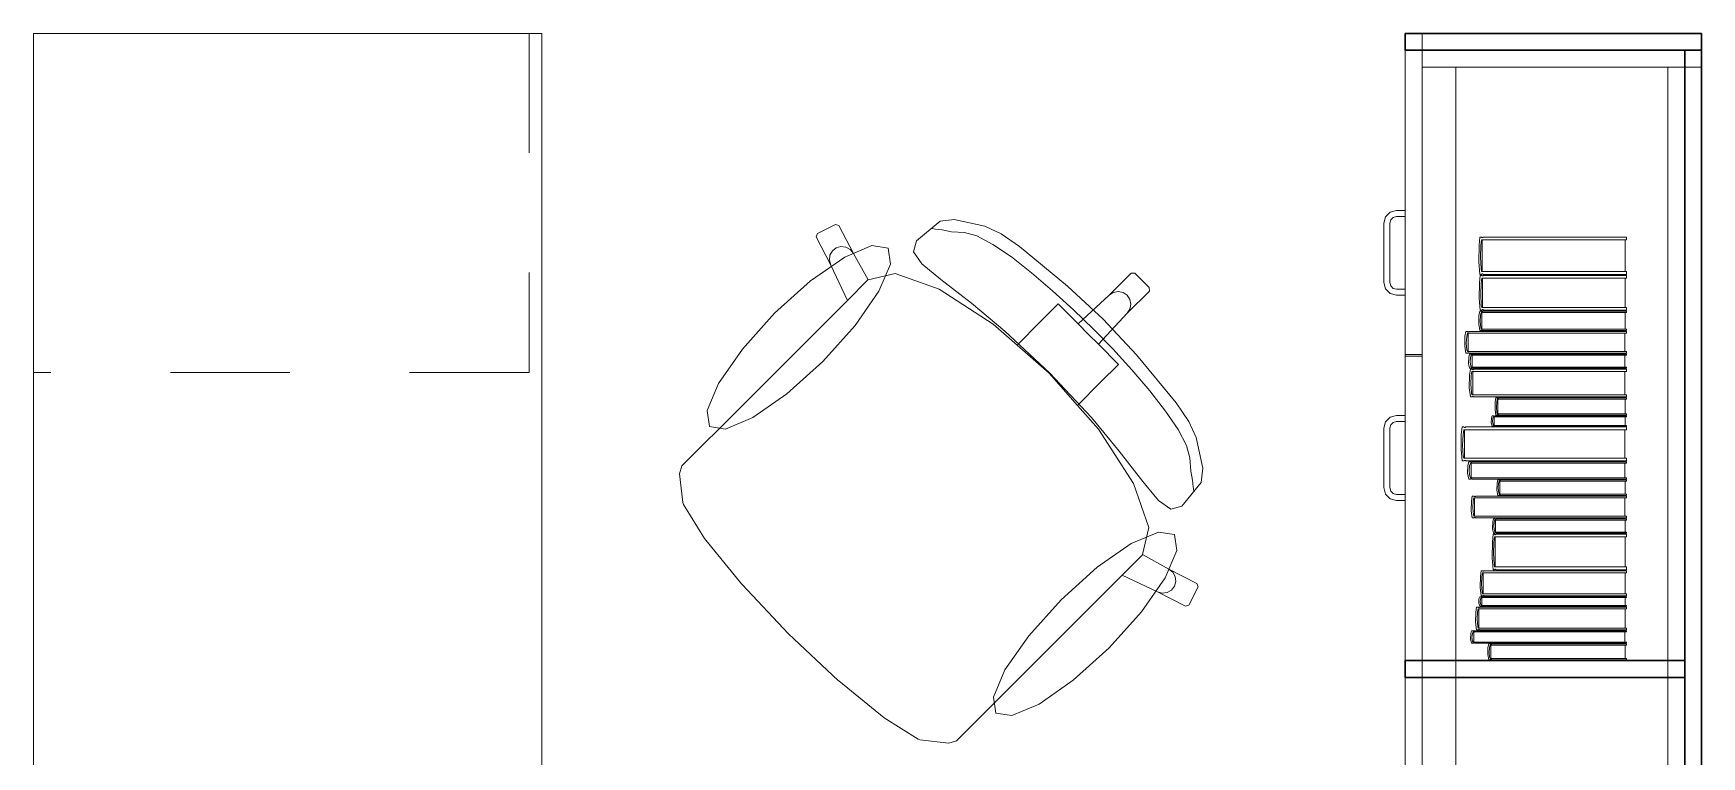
# Model space of a CAD drawing. Header units: inches. Extents: x -38 to 5698, y -33 to 92.
# Drawn here: x 117.039 to 119.008, y 30.445 to 31.299 of the extents above; entities that cross this region are included whole.
import ezdxf

# ---------------------------------------------------------------- set-up
doc = ezdxf.new("R2010")
doc.units = ezdxf.units.IN
doc.header["$MEASUREMENT"] = 0
doc.set_wipeout_variables(frame=1)
doc.linetypes.add('Rayas', pattern=[0.282222, 0.141111, -0.141111])
doc.linetypes.add('Wipeout_Contour', pattern=[1, 0, -1])
doc.layers.add('Interior - Mobiliario', color=7, linetype='Continuous')

msp = doc.modelspace()

# ---------------------------------------------------------------- linework, layer by layer
at = {"layer": 'Interior - Mobiliario', "color": 175, "linetype": 'Rayas', "lineweight": 13}
for p, q in [((117.6243, 31.2987), (117.6243, 30.8987)), ((117.6243, 30.8987), (117.0393, 30.8987))]:
    msp.add_line(p, q, dxfattribs=at)
at = {"layer": 'Interior - Mobiliario', "color": 175, "linetype": 'Continuous', "lineweight": 13}
for p, q in [((118.9883, 31.2787), (118.6783, 31.2787)), ((118.6783, 31.2787), (118.6783, 29.8187)), ((118.9883, 29.8187), (118.9883, 31.2787)), ((118.7183, 31.2587), (118.6783, 31.2587)), ((118.9683, 31.2587), (118.7183, 31.2587)), ((117.9647, 31.0625), (117.9861, 31.0733)), ((117.9861, 31.0733), (117.9901, 31.072)), ((117.9901, 31.072), (118.0071, 31.0389)), ((118.0815, 31.054), (118.1094, 31.0772)), ((118.1094, 31.0772), (118.1261, 31.0791)), ((118.1261, 31.0791), (118.1623, 31.0713)), ((118.1623, 31.0713), (118.1815, 31.0623)), ((118.6333, 31.0747), (118.6353, 31.0822)), ((118.6333, 31.0047), (118.6333, 31.0747)), ((118.6353, 31.0822), (118.6408, 31.0877)), ((118.6414, 31.0787), (118.6403, 31.0747)), ((118.6403, 31.0747), (118.6403, 31.0047)), ((118.6408, 31.0877), (118.6483, 31.0897)), ((118.6443, 31.0816), (118.6414, 31.0787)), ((118.6483, 31.0827), (118.6443, 31.0816)), ((118.6483, 31.0897), (118.6583, 31.0897)), ((118.6583, 31.0827), (118.6483, 31.0827)), ((118.6583, 31.0897), (118.6583, 31.0827)), ((117.9634, 31.0585), (117.9647, 31.0625)), ((117.9804, 31.0254), (117.9634, 31.0585)), ((118.0781, 31.0411), (118.0815, 31.054)), ((118.1041, 31.0675), (118.0996, 31.0683)), ((118.1121, 31.0668), (118.1041, 31.0675)), ((118.1229, 31.0647), (118.1121, 31.0668)), ((118.1383, 31.0636), (118.1229, 31.0647)), ((118.153, 31.0597), (118.1383, 31.0636)), ((118.1719, 31.0497), (118.153, 31.0597)), ((118.1815, 31.0623), (118.2032, 31.0474)), ((118.7467, 31.0584), (118.7457, 31.0487)), ((118.7486, 31.0584), (118.7467, 31.0584)), ((118.7476, 31.0483), (118.7484, 31.0549)), ((118.7484, 31.0549), (118.9196, 31.0549)), ((118.7486, 31.0582), (118.7486, 31.0584)), ((118.7489, 31.058), (118.7486, 31.0582)), ((118.7491, 31.0578), (118.7489, 31.058)), ((118.7494, 31.0577), (118.7491, 31.0578)), ((118.7493, 31.0549), (118.7493, 31.0178)), ((118.7496, 31.0577), (118.7494, 31.0577)), ((118.7499, 31.0578), (118.7496, 31.0577)), ((118.7501, 31.0579), (118.7499, 31.0578)), ((118.7503, 31.0582), (118.7501, 31.0579)), ((118.7505, 31.0584), (118.7503, 31.0582)), ((118.9196, 31.0584), (118.7505, 31.0584)), ((118.9179, 31.0178), (118.9179, 31.0549)), ((118.9196, 31.0549), (118.9196, 31.0584)), ((117.9788, 31.031), (117.9795, 31.0369)), ((117.9795, 31.0369), (117.9823, 31.042)), ((117.9823, 31.042), (117.9869, 31.0456)), ((117.9869, 31.0456), (117.9925, 31.0471)), ((117.9925, 31.0471), (117.9983, 31.0464)), ((117.9983, 31.0464), (118.0035, 31.0435)), ((118.0035, 31.0435), (118.0071, 31.0389)), ((118.0071, 31.0389), (118.0244, 31.0079)), ((118.0881, 31.0268), (118.0781, 31.0411)), ((118.1937, 31.0349), (118.1719, 31.0497)), ((118.2175, 31.0163), (118.1937, 31.0349)), ((118.2032, 31.0474), (118.2599, 31.0006)), ((118.7457, 31.0487), (118.7455, 31.029)), ((118.7472, 31.0347), (118.7476, 31.0483)), ((118.7479, 31.0211), (118.7472, 31.0347)), ((117.9804, 31.0254), (117.9788, 31.031)), ((118, 30.9836), (117.9804, 31.0254)), ((118.0244, 31.0079), (118.0564, 31.0153)), ((118.0564, 31.0153), (118.1084, 30.997)), ((118.1104, 31.0081), (118.0881, 31.0268)), ((118.2423, 30.9951), (118.2175, 31.0163)), ((118.309, 30.9898), (118.3351, 31.0158)), ((118.3351, 31.0158), (118.3394, 31.0158)), ((118.3394, 31.0158), (118.3479, 31.0073)), ((118.7455, 31.029), (118.7467, 31.0142)), ((118.747, 31.0132), (118.7461, 31.0042)), ((118.7467, 31.0142), (118.7486, 31.0142)), ((118.7489, 31.0132), (118.747, 31.0132)), ((118.7484, 31.0178), (118.7479, 31.0211)), ((118.9196, 31.0178), (118.7484, 31.0178)), ((118.7486, 31.0142), (118.7487, 31.0145)), ((118.7487, 31.0145), (118.7489, 31.0147)), ((118.7489, 31.0147), (118.7492, 31.0149)), ((118.749, 31.0131), (118.7489, 31.0132)), ((118.7492, 31.0128), (118.749, 31.0131)), ((118.7492, 31.0149), (118.7494, 31.015)), ((118.7494, 31.0126), (118.7492, 31.0128)), ((118.7494, 31.015), (118.7497, 31.015)), ((118.7497, 31.0125), (118.7494, 31.0126)), ((118.7497, 31.015), (118.7499, 31.0149)), ((118.75, 31.0125), (118.7497, 31.0125)), ((118.7499, 31.0149), (118.7502, 31.0147)), ((118.7502, 31.0126), (118.75, 31.0125)), ((118.7502, 31.0147), (118.7504, 31.0144)), ((118.7504, 31.0128), (118.7502, 31.0126)), ((118.7504, 31.0144), (118.7505, 31.0142)), ((118.7507, 31.013), (118.7504, 31.0128)), ((118.7505, 31.0142), (118.9196, 31.0142)), ((118.7508, 31.0132), (118.7507, 31.013)), ((118.9196, 31.0132), (118.7508, 31.0132)), ((118.9196, 31.0142), (118.9196, 31.0178)), ((118.9196, 31.0099), (118.9196, 31.0132)), ((118.0242, 31.0079), (118, 30.9836)), ((118.0242, 31.0079), (118.0244, 31.0079)), ((118.1084, 30.997), (118.1722, 30.9557)), ((118.1466, 30.9802), (118.1104, 31.0081)), ((118.2669, 30.9726), (118.2423, 30.9951)), ((118.2599, 31.0006), (118.3021, 30.9615)), ((118.309, 30.9898), (118.3139, 30.993)), ((118.3139, 30.993), (118.3196, 30.9941)), ((118.3196, 30.9941), (118.3254, 30.9929)), ((118.3254, 30.9929), (118.3303, 30.9897)), ((118.3304, 30.9684), (118.3565, 30.9945)), ((118.3564, 30.9987), (118.3479, 31.0073)), ((118.3565, 30.9945), (118.3564, 30.9987)), ((118.6353, 30.9972), (118.6333, 31.0047)), ((118.6408, 30.9917), (118.6353, 30.9972)), ((118.6403, 31.0047), (118.6414, 31.0007)), ((118.6414, 31.0007), (118.6443, 30.9978)), ((118.6443, 30.9978), (118.6483, 30.9967)), ((118.6483, 30.9967), (118.6583, 30.9967)), ((118.6583, 30.9967), (118.6583, 30.9897)), ((118.7461, 31.0042), (118.7459, 30.9858)), ((118.7475, 30.9911), (118.748, 31.0038)), ((118.748, 31.0038), (118.7487, 31.0099)), ((118.7487, 31.0099), (118.9196, 31.0099)), ((118.7496, 31.0099), (118.7496, 30.9754)), ((118.9179, 30.9754), (118.9179, 31.0099)), ((117.8521, 30.8358), (118, 30.9836)), ((118.1859, 30.9475), (118.1466, 30.9802)), ((118.2277, 30.9582), (118.2489, 30.9794)), ((118.2489, 30.9794), (118.2725, 30.9558)), ((118.2904, 30.9497), (118.2669, 30.9726)), ((118.2725, 30.9558), (118.309, 30.9898)), ((118.3335, 30.9848), (118.3303, 30.9897)), ((118.3304, 30.9684), (118.3336, 30.9733)), ((118.3347, 30.979), (118.3335, 30.9848)), ((118.3336, 30.9733), (118.3347, 30.979)), ((118.6483, 30.9897), (118.6408, 30.9917)), ((118.6583, 30.9897), (118.6483, 30.9897)), ((118.7459, 30.9858), (118.747, 30.9721)), ((118.7482, 30.9785), (118.7475, 30.9911)), ((118.7487, 30.9754), (118.7482, 30.9785)), ((118.9196, 30.9754), (118.7487, 30.9754)), ((118.749, 30.9723), (118.7493, 30.9725)), ((118.7493, 30.9725), (118.7495, 30.9727)), ((118.7495, 30.9727), (118.7498, 30.9728)), ((118.7498, 30.9728), (118.75, 30.9727)), ((118.75, 30.9727), (118.7503, 30.9727)), ((118.7503, 30.9727), (118.7505, 30.9725)), ((118.7505, 30.9725), (118.7507, 30.9722)), ((118.9196, 30.9721), (118.9196, 30.9754)), ((118.1722, 30.9557), (118.2003, 30.9309)), ((118.2003, 30.9309), (118.2277, 30.9582)), ((118.2725, 30.9558), (118.2844, 30.9438)), ((118.2964, 30.9319), (118.3304, 30.9684)), ((118.3412, 30.9193), (118.3021, 30.9615)), ((118.7455, 30.966), (118.7453, 30.9557)), ((118.7453, 30.9557), (118.7464, 30.948)), ((118.7464, 30.9711), (118.7455, 30.966)), ((118.7483, 30.9711), (118.7464, 30.9711)), ((118.7469, 30.9587), (118.7474, 30.9658)), ((118.7476, 30.9516), (118.7469, 30.9587)), ((118.747, 30.9721), (118.7489, 30.9721)), ((118.7474, 30.9658), (118.7482, 30.9692)), ((118.7482, 30.9692), (118.9196, 30.9692)), ((118.7484, 30.971), (118.7483, 30.9711)), ((118.7486, 30.9708), (118.7484, 30.971)), ((118.7489, 30.9707), (118.7486, 30.9708)), ((118.7489, 30.9721), (118.749, 30.9723)), ((118.7491, 30.9707), (118.7489, 30.9707)), ((118.749, 30.9692), (118.749, 30.9498)), ((118.7494, 30.9707), (118.7491, 30.9707)), ((118.7496, 30.9707), (118.7494, 30.9707)), ((118.7499, 30.9708), (118.7496, 30.9707)), ((118.7501, 30.9709), (118.7499, 30.9708)), ((118.7502, 30.9711), (118.7501, 30.9709)), ((118.9196, 30.9711), (118.7502, 30.9711)), ((118.7507, 30.9722), (118.7508, 30.9721)), ((118.7508, 30.9721), (118.9196, 30.9721)), ((118.9179, 30.9498), (118.9179, 30.9692)), ((118.9196, 30.9692), (118.9196, 30.9711)), ((118.2386, 30.898), (118.1859, 30.9475)), ((118.2964, 30.9319), (118.2844, 30.9438)), ((118.2904, 30.9497), (118.3132, 30.9263)), ((118.7289, 30.9413), (118.7287, 30.9298)), ((118.7299, 30.947), (118.7289, 30.9413)), ((118.732, 30.947), (118.7299, 30.947)), ((118.7305, 30.9331), (118.731, 30.9411)), ((118.7313, 30.9252), (118.7305, 30.9331)), ((118.731, 30.9411), (118.7318, 30.9449)), ((118.7318, 30.9449), (118.9196, 30.9449)), ((118.7321, 30.9469), (118.732, 30.947)), ((118.7323, 30.9467), (118.7321, 30.9469)), ((118.7326, 30.9466), (118.7323, 30.9467)), ((118.7329, 30.9466), (118.7326, 30.9466)), ((118.7328, 30.9449), (118.7328, 30.9233)), ((118.7332, 30.9465), (118.7329, 30.9466)), ((118.7334, 30.9466), (118.7332, 30.9465)), ((118.7337, 30.9467), (118.7334, 30.9466)), ((118.7339, 30.9468), (118.7337, 30.9467)), ((118.7341, 30.947), (118.7339, 30.9468)), ((118.9196, 30.947), (118.7341, 30.947)), ((118.7464, 30.948), (118.7483, 30.948)), ((118.7482, 30.9498), (118.7476, 30.9516)), ((118.9196, 30.9498), (118.7482, 30.9498)), ((118.7483, 30.948), (118.7485, 30.9481)), ((118.7485, 30.9481), (118.7487, 30.9482)), ((118.7487, 30.9482), (118.7489, 30.9483)), ((118.7489, 30.9483), (118.7492, 30.9484)), ((118.7492, 30.9484), (118.7494, 30.9484)), ((118.7494, 30.9484), (118.7497, 30.9483)), ((118.7497, 30.9483), (118.7499, 30.9482)), ((118.7499, 30.9482), (118.7501, 30.9481)), ((118.7501, 30.9481), (118.7502, 30.948)), ((118.7502, 30.948), (118.9196, 30.948)), ((118.9177, 30.9233), (118.9177, 30.9449)), ((118.9196, 30.948), (118.9196, 30.9498)), ((118.9196, 30.9449), (118.9196, 30.947)), ((118.2003, 30.9309), (118.2382, 30.8976)), ((118.32, 30.9082), (118.2964, 30.9319)), ((118.3132, 30.9263), (118.3357, 30.9017)), ((118.388, 30.8626), (118.3412, 30.9193)), ((118.6583, 30.9197), (118.6783, 30.9197)), ((118.6583, 30.9177), (118.6783, 30.9177)), ((118.7287, 30.9298), (118.7299, 30.9212)), ((118.7299, 30.9212), (118.732, 30.9212)), ((118.7318, 30.9233), (118.7313, 30.9252)), ((118.9196, 30.9233), (118.7318, 30.9233)), ((118.732, 30.9212), (118.7322, 30.9214)), ((118.7322, 30.9214), (118.7324, 30.9215)), ((118.7324, 30.9215), (118.7327, 30.9216)), ((118.7327, 30.9216), (118.7329, 30.9217)), ((118.7329, 30.9217), (118.7332, 30.9217)), ((118.7332, 30.9217), (118.7335, 30.9216)), ((118.7335, 30.9166), (118.7332, 30.9091)), ((118.7335, 30.9216), (118.7338, 30.9215)), ((118.7345, 30.9202), (118.7335, 30.9166)), ((118.7338, 30.9215), (118.734, 30.9213)), ((118.734, 30.9213), (118.7341, 30.9212)), ((118.7341, 30.9212), (118.9196, 30.9212)), ((118.7365, 30.9202), (118.7345, 30.9202)), ((118.735, 30.9112), (118.7355, 30.9164)), ((118.7355, 30.9164), (118.7363, 30.9189)), ((118.7363, 30.9189), (118.9196, 30.9189)), ((118.7366, 30.9202), (118.7365, 30.9202)), ((118.7368, 30.9201), (118.7366, 30.9202)), ((118.7371, 30.92), (118.7368, 30.9201)), ((118.7374, 30.92), (118.7371, 30.92)), ((118.7373, 30.9189), (118.7373, 30.9048)), ((118.7376, 30.92), (118.7374, 30.92)), ((118.7379, 30.92), (118.7376, 30.92)), ((118.7382, 30.92), (118.7379, 30.92)), ((118.7384, 30.9201), (118.7382, 30.92)), ((118.7385, 30.9202), (118.7384, 30.9201)), ((118.9196, 30.9202), (118.7385, 30.9202)), ((118.9178, 30.9048), (118.9178, 30.9189)), ((118.9196, 30.9212), (118.9196, 30.9233)), ((118.9196, 30.9189), (118.9196, 30.9202)), ((118.2715, 30.8597), (118.2382, 30.8976)), ((118.2386, 30.898), (118.2881, 30.8453)), ((118.2989, 30.8871), (118.32, 30.9082)), ((118.3357, 30.9017), (118.3569, 30.8769)), ((118.7332, 30.9091), (118.7345, 30.9035)), ((118.7343, 30.8953), (118.7341, 30.8806)), ((118.7353, 30.9025), (118.7343, 30.8953)), ((118.7345, 30.9035), (118.7365, 30.9035)), ((118.7358, 30.9061), (118.735, 30.9112)), ((118.7373, 30.9025), (118.7353, 30.9025)), ((118.7363, 30.9048), (118.7358, 30.9061)), ((118.7358, 30.8848), (118.7363, 30.8949)), ((118.9196, 30.9048), (118.7363, 30.9048)), ((118.7363, 30.8949), (118.7371, 30.8998)), ((118.7365, 30.9035), (118.7366, 30.9036)), ((118.7366, 30.9036), (118.7369, 30.9037)), ((118.7369, 30.9037), (118.7371, 30.9037)), ((118.7371, 30.9037), (118.7374, 30.9038)), ((118.7371, 30.8998), (118.9196, 30.8998)), ((118.7374, 30.9023), (118.7373, 30.9025)), ((118.7374, 30.9038), (118.7377, 30.9037)), ((118.7376, 30.9021), (118.7374, 30.9023)), ((118.7379, 30.902), (118.7376, 30.9021)), ((118.7377, 30.9037), (118.738, 30.9037)), ((118.7382, 30.9019), (118.7379, 30.902)), ((118.738, 30.9037), (118.7382, 30.9036)), ((118.7381, 30.8998), (118.7381, 30.8723)), ((118.7382, 30.9036), (118.7384, 30.9035)), ((118.7384, 30.9019), (118.7382, 30.9019)), ((118.7384, 30.9035), (118.7385, 30.9035)), ((118.7387, 30.902), (118.7384, 30.9019)), ((118.7385, 30.9035), (118.9196, 30.9035)), ((118.739, 30.9021), (118.7387, 30.902)), ((118.7392, 30.9023), (118.739, 30.9021)), ((118.7393, 30.9025), (118.7392, 30.9023)), ((118.9196, 30.9025), (118.7393, 30.9025)), ((118.9178, 30.8723), (118.9178, 30.8998)), ((118.9196, 30.9035), (118.9196, 30.9048)), ((118.9196, 30.8998), (118.9196, 30.9025)), ((118.2715, 30.8597), (118.2989, 30.8871)), ((118.3569, 30.8769), (118.3755, 30.8531)), ((118.7341, 30.8806), (118.7353, 30.8697)), ((118.7366, 30.8748), (118.7358, 30.8848)), ((118.7371, 30.8723), (118.7366, 30.8748)), ((118.2963, 30.8316), (118.2715, 30.8597)), ((118.4029, 30.8409), (118.388, 30.8626)), ((118.7353, 30.8697), (118.7373, 30.8697)), ((118.9196, 30.8723), (118.7371, 30.8723)), ((118.7373, 30.8697), (118.7375, 30.8698)), ((118.7375, 30.8698), (118.7377, 30.87)), ((118.7377, 30.87), (118.7379, 30.8702)), ((118.7379, 30.8702), (118.7382, 30.8702)), ((118.7382, 30.8702), (118.7385, 30.8702)), ((118.7385, 30.8702), (118.7388, 30.8701)), ((118.7388, 30.8701), (118.739, 30.87)), ((118.739, 30.87), (118.7392, 30.8698)), ((118.7392, 30.8698), (118.7393, 30.8697)), ((118.7393, 30.8697), (118.9196, 30.8697)), ((118.7647, 30.8642), (118.7645, 30.8551)), ((118.7645, 30.8551), (118.7655, 30.8483)), ((118.7655, 30.8687), (118.7647, 30.8642)), ((118.7672, 30.8687), (118.7655, 30.8687)), ((118.766, 30.8577), (118.7664, 30.864)), ((118.7666, 30.8515), (118.766, 30.8577)), ((118.7664, 30.864), (118.7671, 30.867)), ((118.7671, 30.867), (118.9196, 30.867)), ((118.7673, 30.8686), (118.7672, 30.8687)), ((118.7675, 30.8685), (118.7673, 30.8686)), ((118.7677, 30.8684), (118.7675, 30.8685)), ((118.7679, 30.8683), (118.7677, 30.8684)), ((118.7678, 30.867), (118.7678, 30.8499)), ((118.7681, 30.8683), (118.7679, 30.8683)), ((118.7684, 30.8684), (118.7681, 30.8683)), ((118.7686, 30.8684), (118.7684, 30.8684)), ((118.7688, 30.8686), (118.7686, 30.8684)), ((118.7689, 30.8687), (118.7688, 30.8686)), ((118.9196, 30.8687), (118.7689, 30.8687)), ((118.9181, 30.8499), (118.9181, 30.867)), ((118.9196, 30.8697), (118.9196, 30.8723)), ((118.9196, 30.867), (118.9196, 30.8687)), ((117.8266, 30.8103), (117.8521, 30.8358)), ((118.2881, 30.8453), (118.3208, 30.8059)), ((118.3755, 30.8531), (118.3903, 30.8313)), ((118.4119, 30.8217), (118.4029, 30.8409)), ((118.6353, 30.8402), (118.6333, 30.8327)), ((118.6408, 30.8457), (118.6353, 30.8402)), ((118.6403, 30.8327), (118.6414, 30.8367)), ((118.6483, 30.8477), (118.6408, 30.8457)), ((118.6414, 30.8367), (118.6443, 30.8396)), ((118.6443, 30.8396), (118.6483, 30.8407)), ((118.6583, 30.8477), (118.6483, 30.8477)), ((118.6483, 30.8407), (118.6583, 30.8407)), ((118.6583, 30.8407), (118.6583, 30.8477)), ((118.7601, 30.8447), (118.7599, 30.8393)), ((118.7599, 30.8393), (118.761, 30.8353)), ((118.761, 30.8473), (118.7601, 30.8447)), ((118.7627, 30.8473), (118.761, 30.8473)), ((118.761, 30.8353), (118.7627, 30.8353)), ((118.7615, 30.8408), (118.7619, 30.8445)), ((118.7621, 30.8371), (118.7615, 30.8408)), ((118.7619, 30.8445), (118.7626, 30.8463)), ((118.7626, 30.8362), (118.7621, 30.8371)), ((118.7626, 30.8463), (118.9196, 30.8463)), ((118.9196, 30.8362), (118.7626, 30.8362)), ((118.7628, 30.8472), (118.7627, 30.8473)), ((118.7627, 30.8353), (118.7629, 30.8353)), ((118.763, 30.8472), (118.7628, 30.8472)), ((118.7629, 30.8353), (118.7631, 30.8354)), ((118.7632, 30.8471), (118.763, 30.8472)), ((118.7631, 30.8354), (118.7633, 30.8354)), ((118.7635, 30.8471), (118.7632, 30.8471)), ((118.7633, 30.8354), (118.7635, 30.8355)), ((118.7634, 30.8463), (118.7634, 30.8362)), ((118.7637, 30.8471), (118.7635, 30.8471)), ((118.7635, 30.8355), (118.7638, 30.8355)), ((118.7639, 30.8471), (118.7637, 30.8471)), ((118.7638, 30.8355), (118.764, 30.8354)), ((118.7642, 30.8472), (118.7639, 30.8471)), ((118.764, 30.8354), (118.7642, 30.8354)), ((118.7644, 30.8472), (118.7642, 30.8472)), ((118.7642, 30.8354), (118.7644, 30.8353)), ((118.7645, 30.8473), (118.7644, 30.8472)), ((118.7644, 30.8353), (118.7645, 30.8353)), ((118.9196, 30.8473), (118.7645, 30.8473)), ((118.7645, 30.8353), (118.9196, 30.8353)), ((118.7655, 30.8483), (118.7672, 30.8483)), ((118.7671, 30.8499), (118.7666, 30.8515)), ((118.9196, 30.8499), (118.7671, 30.8499)), ((118.7672, 30.8483), (118.7673, 30.8484)), ((118.7673, 30.8484), (118.7675, 30.8485)), ((118.7675, 30.8485), (118.7677, 30.8486)), ((118.7677, 30.8486), (118.768, 30.8486)), ((118.768, 30.8486), (118.7682, 30.8486)), ((118.7682, 30.8486), (118.7684, 30.8486)), ((118.7684, 30.8486), (118.7686, 30.8485)), ((118.7686, 30.8485), (118.7688, 30.8484)), ((118.7688, 30.8484), (118.7689, 30.8483)), ((118.7689, 30.8483), (118.9196, 30.8483)), ((118.918, 30.8362), (118.918, 30.8463)), ((118.9196, 30.8483), (118.9196, 30.8499)), ((118.9196, 30.8463), (118.9196, 30.8473)), ((118.9196, 30.8353), (118.9196, 30.8362)), ((118.3376, 30.7677), (118.2963, 30.8316)), ((118.3903, 30.8313), (118.4003, 30.8124)), ((118.4197, 30.7855), (118.4119, 30.8217)), ((118.6333, 30.8327), (118.6333, 30.7627)), ((118.6403, 30.7627), (118.6403, 30.8327)), ((118.7246, 30.8255), (118.7243, 30.8076)), ((118.7256, 30.8343), (118.7246, 30.8255)), ((118.7277, 30.8343), (118.7256, 30.8343)), ((118.7262, 30.8127), (118.7267, 30.8251)), ((118.7267, 30.8251), (118.7276, 30.831)), ((118.7276, 30.831), (118.9196, 30.831)), ((118.7278, 30.8341), (118.7277, 30.8343)), ((118.7281, 30.8339), (118.7278, 30.8341)), ((118.7284, 30.8337), (118.7281, 30.8339)), ((118.7286, 30.8336), (118.7284, 30.8337)), ((118.7285, 30.831), (118.7285, 30.7974)), ((118.7289, 30.8336), (118.7286, 30.8336)), ((118.7292, 30.8337), (118.7289, 30.8336)), ((118.7295, 30.8338), (118.7292, 30.8337)), ((118.7297, 30.834), (118.7295, 30.8338)), ((118.7299, 30.8343), (118.7297, 30.834)), ((118.9196, 30.8343), (118.7299, 30.8343)), ((118.9177, 30.7974), (118.9177, 30.831)), ((118.9196, 30.831), (118.9196, 30.8343)), ((117.8047, 30.7883), (117.8266, 30.8103)), ((118.3208, 30.8059), (118.3487, 30.7698)), ((118.4003, 30.8124), (118.4042, 30.7977)), ((118.4042, 30.7977), (118.4053, 30.7823)), ((118.7243, 30.8076), (118.7256, 30.7942)), ((118.727, 30.8004), (118.7262, 30.8127)), ((118.7276, 30.7974), (118.727, 30.8004)), ((118.9196, 30.7974), (118.7276, 30.7974)), ((118.9196, 30.7942), (118.9196, 30.7974)), ((117.8018, 30.779), (117.8047, 30.7883)), ((117.8058, 30.7451), (117.8018, 30.779)), ((118.4053, 30.7823), (118.4074, 30.7715)), ((118.4178, 30.7687), (118.4197, 30.7855)), ((118.7256, 30.7942), (118.7277, 30.7942)), ((118.7277, 30.7942), (118.7279, 30.7944)), ((118.7279, 30.7944), (118.7281, 30.7946)), ((118.7281, 30.7946), (118.7284, 30.7948)), ((118.7284, 30.7948), (118.7287, 30.7949)), ((118.7287, 30.7949), (118.729, 30.7949)), ((118.729, 30.7949), (118.7293, 30.7948)), ((118.7293, 30.7948), (118.7295, 30.7946)), ((118.7295, 30.7946), (118.7298, 30.7944)), ((118.7298, 30.7944), (118.7299, 30.7942)), ((118.7299, 30.7942), (118.9196, 30.7942)), ((118.7324, 30.7887), (118.7321, 30.7796)), ((118.7321, 30.7796), (118.7334, 30.7728)), ((118.7334, 30.7932), (118.7324, 30.7887)), ((118.7354, 30.7932), (118.7334, 30.7932)), ((118.7339, 30.7822), (118.7344, 30.7885)), ((118.7347, 30.7759), (118.7339, 30.7822)), ((118.7344, 30.7885), (118.7353, 30.7916)), ((118.7353, 30.7744), (118.7347, 30.7759)), ((118.7353, 30.7916), (118.9196, 30.7916)), ((118.7355, 30.7931), (118.7354, 30.7932)), ((118.7358, 30.793), (118.7355, 30.7931)), ((118.736, 30.7929), (118.7358, 30.793)), ((118.7363, 30.7929), (118.736, 30.7929)), ((118.7362, 30.7916), (118.7362, 30.7744)), ((118.7366, 30.7929), (118.7363, 30.7929)), ((118.7368, 30.7929), (118.7366, 30.7929)), ((118.7371, 30.793), (118.7368, 30.7929)), ((118.7373, 30.7931), (118.7371, 30.793)), ((118.7375, 30.7932), (118.7373, 30.7931)), ((118.9196, 30.7932), (118.7375, 30.7932)), ((118.9178, 30.7744), (118.9178, 30.7916)), ((118.9196, 30.7916), (118.9196, 30.7932)), ((118.356, 30.7158), (118.3376, 30.7677)), ((118.3487, 30.7698), (118.3674, 30.7475)), ((118.3946, 30.7409), (118.4178, 30.7687)), ((118.4074, 30.7715), (118.4082, 30.7635)), ((118.4082, 30.7635), (118.409, 30.759)), ((118.6333, 30.7627), (118.6353, 30.7552)), ((118.6414, 30.7587), (118.6403, 30.7627)), ((118.6443, 30.7558), (118.6414, 30.7587)), ((118.6483, 30.7547), (118.6443, 30.7558)), ((118.7334, 30.7728), (118.7354, 30.7728)), ((118.9196, 30.7744), (118.7353, 30.7744)), ((118.7354, 30.7728), (118.7356, 30.7729)), ((118.7356, 30.7729), (118.7358, 30.773)), ((118.7358, 30.773), (118.7361, 30.7731)), ((118.7361, 30.7731), (118.7363, 30.7731)), ((118.7363, 30.7731), (118.7366, 30.7731)), ((118.7366, 30.7731), (118.7369, 30.773)), ((118.7369, 30.773), (118.7371, 30.773)), ((118.7371, 30.773), (118.7374, 30.7728)), ((118.7374, 30.7728), (118.7375, 30.7728)), ((118.7375, 30.7728), (118.9196, 30.7728)), ((118.7669, 30.7678), (118.7667, 30.7596)), ((118.7667, 30.7596), (118.7677, 30.7536)), ((118.7677, 30.7718), (118.7669, 30.7678)), ((118.7693, 30.7718), (118.7677, 30.7718)), ((118.7681, 30.762), (118.7685, 30.7676)), ((118.7688, 30.7564), (118.7681, 30.762)), ((118.7685, 30.7676), (118.7692, 30.7703)), ((118.7692, 30.755), (118.7688, 30.7564)), ((118.7692, 30.7703), (118.9196, 30.7703)), ((118.7694, 30.7717), (118.7693, 30.7718)), ((118.7696, 30.7716), (118.7694, 30.7717)), ((118.7698, 30.7715), (118.7696, 30.7716)), ((118.77, 30.7715), (118.7698, 30.7715)), ((118.7703, 30.7714), (118.77, 30.7715)), ((118.77, 30.7703), (118.77, 30.755)), ((118.7705, 30.7715), (118.7703, 30.7714)), ((118.7707, 30.7715), (118.7705, 30.7715)), ((118.7709, 30.7717), (118.7707, 30.7715)), ((118.771, 30.7718), (118.7709, 30.7717)), ((118.9196, 30.7718), (118.771, 30.7718)), ((118.9181, 30.755), (118.9181, 30.7703)), ((118.9196, 30.7728), (118.9196, 30.7744)), ((118.9196, 30.7703), (118.9196, 30.7718)), ((117.8067, 30.743), (117.8058, 30.7451)), ((117.8316, 30.7029), (117.8067, 30.743)), ((118.3674, 30.7475), (118.3817, 30.7375)), ((118.3817, 30.7375), (118.3946, 30.7409)), ((118.6353, 30.7552), (118.6408, 30.7497)), ((118.6408, 30.7497), (118.6483, 30.7477)), ((118.6583, 30.7547), (118.6483, 30.7547)), ((118.6483, 30.7477), (118.6583, 30.7477)), ((118.6583, 30.7477), (118.6583, 30.7547)), ((118.7367, 30.7469), (118.7364, 30.7355)), ((118.7376, 30.7526), (118.7367, 30.7469)), ((118.7396, 30.7526), (118.7376, 30.7526)), ((118.7382, 30.7388), (118.7386, 30.7467)), ((118.7389, 30.7309), (118.7382, 30.7388)), ((118.7386, 30.7467), (118.7395, 30.7505)), ((118.7395, 30.7505), (118.9196, 30.7505)), ((118.7397, 30.7525), (118.7396, 30.7526)), ((118.74, 30.7523), (118.7397, 30.7525)), ((118.7402, 30.7522), (118.74, 30.7523)), ((118.7405, 30.7521), (118.7402, 30.7522)), ((118.7404, 30.7505), (118.7404, 30.729)), ((118.7407, 30.7521), (118.7405, 30.7521)), ((118.741, 30.7522), (118.7407, 30.7521)), ((118.7413, 30.7523), (118.741, 30.7522)), ((118.7415, 30.7524), (118.7413, 30.7523)), ((118.7416, 30.7526), (118.7415, 30.7524)), ((118.9196, 30.7526), (118.7416, 30.7526)), ((118.7677, 30.7536), (118.7693, 30.7536)), ((118.9196, 30.755), (118.7692, 30.755)), ((118.7693, 30.7536), (118.7695, 30.7537)), ((118.7695, 30.7537), (118.7697, 30.7538)), ((118.7697, 30.7538), (118.7699, 30.7538)), ((118.7699, 30.7538), (118.7701, 30.7539)), ((118.7701, 30.7539), (118.7703, 30.7539)), ((118.7703, 30.7539), (118.7705, 30.7538)), ((118.7705, 30.7538), (118.7707, 30.7537)), ((118.7707, 30.7537), (118.7709, 30.7536)), ((118.7709, 30.7536), (118.771, 30.7536)), ((118.771, 30.7536), (118.9196, 30.7536)), ((118.9178, 30.729), (118.9178, 30.7505)), ((118.9196, 30.7536), (118.9196, 30.755)), ((118.9196, 30.7505), (118.9196, 30.7526)), ((118.7364, 30.7355), (118.7376, 30.7269)), ((118.7376, 30.7269), (118.7396, 30.7269)), ((118.7395, 30.729), (118.7389, 30.7309)), ((118.9196, 30.729), (118.7395, 30.729)), ((118.7396, 30.7269), (118.7398, 30.727)), ((118.7398, 30.727), (118.74, 30.7272)), ((118.74, 30.7272), (118.7403, 30.7273)), ((118.7403, 30.7273), (118.7405, 30.7273)), ((118.7405, 30.7273), (118.7408, 30.7273)), ((118.7408, 30.7273), (118.7411, 30.7273)), ((118.7411, 30.7273), (118.7413, 30.7272)), ((118.7413, 30.7272), (118.7415, 30.727)), ((118.7415, 30.727), (118.7416, 30.7269)), ((118.7416, 30.7269), (118.9196, 30.7269)), ((118.7617, 30.7222), (118.7615, 30.7146)), ((118.7626, 30.7259), (118.7617, 30.7222)), ((118.7643, 30.7259), (118.7626, 30.7259)), ((118.763, 30.7168), (118.7634, 30.722)), ((118.7637, 30.7116), (118.763, 30.7168)), ((118.7634, 30.722), (118.7642, 30.7245)), ((118.7642, 30.7245), (118.9196, 30.7245)), ((118.7644, 30.7258), (118.7643, 30.7259)), ((118.7646, 30.7257), (118.7644, 30.7258)), ((118.7648, 30.7257), (118.7646, 30.7257)), ((118.765, 30.7256), (118.7648, 30.7257)), ((118.7649, 30.7245), (118.7649, 30.7103)), ((118.7653, 30.7256), (118.765, 30.7256)), ((118.7655, 30.7257), (118.7653, 30.7256)), ((118.7657, 30.7257), (118.7655, 30.7257)), ((118.7659, 30.7258), (118.7657, 30.7257)), ((118.766, 30.7259), (118.7659, 30.7258)), ((118.9196, 30.7259), (118.766, 30.7259)), ((118.9181, 30.7103), (118.9181, 30.7245)), ((118.9196, 30.7269), (118.9196, 30.729)), ((118.9196, 30.7245), (118.9196, 30.7259)), ((117.8752, 30.6493), (117.8316, 30.7029)), ((118.3485, 30.6838), (118.356, 30.7158)), ((118.7613, 30.6987), (118.7611, 30.6798)), ((118.7622, 30.7079), (118.7613, 30.6987)), ((118.7615, 30.7146), (118.7626, 30.7089)), ((118.7639, 30.7079), (118.7622, 30.7079)), ((118.7626, 30.7089), (118.7643, 30.7089)), ((118.7626, 30.6852), (118.763, 30.6982)), ((118.763, 30.6982), (118.7638, 30.7045)), ((118.7642, 30.7103), (118.7637, 30.7116)), ((118.7638, 30.7045), (118.9196, 30.7045)), ((118.764, 30.7078), (118.7639, 30.7079)), ((118.7642, 30.7075), (118.764, 30.7078)), ((118.9196, 30.7103), (118.7642, 30.7103)), ((118.7644, 30.7073), (118.7642, 30.7075)), ((118.7643, 30.7089), (118.7644, 30.709)), ((118.7644, 30.709), (118.7646, 30.7091)), ((118.7646, 30.7072), (118.7644, 30.7073)), ((118.7646, 30.7091), (118.7648, 30.7092)), ((118.7649, 30.7072), (118.7646, 30.7072)), ((118.7646, 30.7045), (118.7646, 30.6691)), ((118.7648, 30.7092), (118.7651, 30.7092)), ((118.7651, 30.7073), (118.7649, 30.7072)), ((118.7651, 30.7092), (118.7653, 30.7092)), ((118.7653, 30.7075), (118.7651, 30.7073)), ((118.7653, 30.7092), (118.7655, 30.7092)), ((118.7655, 30.7077), (118.7653, 30.7075)), ((118.7655, 30.7092), (118.7657, 30.7091)), ((118.7657, 30.7079), (118.7655, 30.7077)), ((118.7657, 30.7091), (118.7659, 30.709)), ((118.9196, 30.7079), (118.7657, 30.7079)), ((118.7659, 30.709), (118.766, 30.7089)), ((118.766, 30.7089), (118.9196, 30.7089)), ((118.9181, 30.6691), (118.9181, 30.7045)), ((118.9196, 30.7089), (118.9196, 30.7103)), ((118.9196, 30.7045), (118.9196, 30.7079)), ((118.3485, 30.6836), (118.3242, 30.6594)), ((118.3485, 30.6836), (118.3485, 30.6838)), ((118.3795, 30.6665), (118.3485, 30.6838)), ((118.7611, 30.6798), (118.7622, 30.6657)), ((118.7633, 30.6723), (118.7626, 30.6852)), ((118.1764, 30.5115), (118.3242, 30.6594)), ((118.3242, 30.6594), (118.366, 30.6398)), ((118.3841, 30.6629), (118.3795, 30.6665)), ((118.4126, 30.6495), (118.3795, 30.6665)), ((118.387, 30.6577), (118.3841, 30.6629)), ((118.3877, 30.6519), (118.387, 30.6577)), ((118.7471, 30.6582), (118.7469, 30.6448)), ((118.748, 30.6647), (118.7471, 30.6582)), ((118.7499, 30.6647), (118.748, 30.6647)), ((118.7485, 30.6487), (118.749, 30.6579)), ((118.749, 30.6579), (118.7498, 30.6623)), ((118.7498, 30.6623), (118.9196, 30.6623)), ((118.75, 30.6646), (118.7499, 30.6647)), ((118.7502, 30.6644), (118.75, 30.6646)), ((118.7505, 30.6643), (118.7502, 30.6644)), ((118.7507, 30.6642), (118.7505, 30.6643)), ((118.7506, 30.6623), (118.7506, 30.6373)), ((118.751, 30.6642), (118.7507, 30.6642)), ((118.7512, 30.6643), (118.751, 30.6642)), ((118.7514, 30.6644), (118.7512, 30.6643)), ((118.7517, 30.6646), (118.7514, 30.6644)), ((118.7518, 30.6647), (118.7517, 30.6646)), ((118.9196, 30.6647), (118.7518, 30.6647)), ((118.7622, 30.6657), (118.7639, 30.6657)), ((118.7638, 30.6691), (118.7633, 30.6723)), ((118.9196, 30.6691), (118.7638, 30.6691)), ((118.7639, 30.6657), (118.764, 30.666)), ((118.764, 30.666), (118.7642, 30.6662)), ((118.7642, 30.6662), (118.7645, 30.6664)), ((118.7645, 30.6664), (118.7647, 30.6664)), ((118.7647, 30.6664), (118.7649, 30.6664)), ((118.7649, 30.6664), (118.7651, 30.6663)), ((118.7651, 30.6663), (118.7654, 30.6661)), ((118.7654, 30.6661), (118.7656, 30.6659)), ((118.7656, 30.6659), (118.7657, 30.6657)), ((118.7657, 30.6657), (118.9196, 30.6657)), ((118.9179, 30.6373), (118.9179, 30.6623)), ((118.9196, 30.6657), (118.9196, 30.6691)), ((118.9196, 30.6623), (118.9196, 30.6647)), ((117.8759, 30.6484), (117.8752, 30.6493)), ((117.9307, 30.5901), (117.8759, 30.6484)), ((118.366, 30.6398), (118.3716, 30.6382)), ((118.366, 30.6398), (118.3991, 30.6228)), ((118.3716, 30.6382), (118.3775, 30.6388)), ((118.3775, 30.6388), (118.3826, 30.6417)), ((118.3826, 30.6417), (118.3862, 30.6463)), ((118.3862, 30.6463), (118.3877, 30.6519)), ((118.4031, 30.6241), (118.414, 30.6455)), ((118.414, 30.6455), (118.4126, 30.6495)), ((118.7469, 30.6448), (118.748, 30.6349)), ((118.7492, 30.6395), (118.7485, 30.6487)), ((118.7498, 30.6373), (118.7492, 30.6395)), ((118.3991, 30.6228), (118.4031, 30.6241)), ((118.7427, 30.6218), (118.7417, 30.6159)), ((118.7446, 30.6218), (118.7427, 30.6218)), ((118.7437, 30.6156), (118.7445, 30.6196)), ((118.7445, 30.6196), (118.9196, 30.6196)), ((118.7447, 30.6217), (118.7446, 30.6218)), ((118.745, 30.6215), (118.7447, 30.6217)), ((118.7452, 30.6214), (118.745, 30.6215)), ((118.7454, 30.6315), (118.7452, 30.6265)), ((118.7452, 30.6265), (118.7464, 30.6228)), ((118.7455, 30.6213), (118.7452, 30.6214)), ((118.7464, 30.6339), (118.7454, 30.6315)), ((118.9179, 30.6196), (118.7454, 30.6196)), ((118.7454, 30.6196), (118.7454, 30.597)), ((118.7457, 30.6213), (118.7455, 30.6213)), ((118.746, 30.6214), (118.7457, 30.6213)), ((118.7462, 30.6215), (118.746, 30.6214)), ((118.7465, 30.6216), (118.7462, 30.6215)), ((118.7482, 30.6339), (118.7464, 30.6339)), ((118.7464, 30.6228), (118.7482, 30.6228)), ((118.7466, 30.6218), (118.7465, 30.6216)), ((118.9196, 30.6218), (118.7466, 30.6218)), ((118.7469, 30.6279), (118.7473, 30.6313)), ((118.7476, 30.6245), (118.7469, 30.6279)), ((118.7473, 30.6313), (118.7481, 30.633)), ((118.7481, 30.6237), (118.7476, 30.6245)), ((118.748, 30.6349), (118.7499, 30.6349)), ((118.7481, 30.633), (118.9196, 30.633)), ((118.9196, 30.6237), (118.7481, 30.6237)), ((118.7483, 30.6339), (118.7482, 30.6339)), ((118.7482, 30.6228), (118.7484, 30.6228)), ((118.7486, 30.6338), (118.7483, 30.6339)), ((118.7484, 30.6228), (118.7486, 30.6229)), ((118.7488, 30.6337), (118.7486, 30.6338)), ((118.7486, 30.6229), (118.7489, 30.6229)), ((118.7491, 30.6337), (118.7488, 30.6337)), ((118.7489, 30.6229), (118.7491, 30.623)), ((118.749, 30.633), (118.749, 30.6237)), ((118.7493, 30.6337), (118.7491, 30.6337)), ((118.7491, 30.623), (118.7494, 30.623)), ((118.7496, 30.6337), (118.7493, 30.6337)), ((118.7494, 30.623), (118.7496, 30.6229)), ((118.7498, 30.6338), (118.7496, 30.6337)), ((118.7496, 30.6229), (118.7499, 30.6229)), ((118.9196, 30.6373), (118.7498, 30.6373)), ((118.75, 30.6338), (118.7498, 30.6338)), ((118.7499, 30.6349), (118.75, 30.6351)), ((118.7499, 30.6229), (118.7501, 30.6228)), ((118.75, 30.6351), (118.7503, 30.6352)), ((118.7502, 30.6339), (118.75, 30.6338)), ((118.7501, 30.6228), (118.7502, 30.6228)), ((118.9196, 30.6339), (118.7502, 30.6339)), ((118.7502, 30.6228), (118.9196, 30.6228)), ((118.7503, 30.6352), (118.7505, 30.6353)), ((118.7505, 30.6353), (118.7508, 30.6354)), ((118.7508, 30.6354), (118.751, 30.6354)), ((118.751, 30.6354), (118.7513, 30.6353)), ((118.7513, 30.6353), (118.7515, 30.6352)), ((118.7515, 30.6352), (118.7517, 30.635)), ((118.7517, 30.635), (118.7518, 30.6349)), ((118.7518, 30.6349), (118.9196, 30.6349)), ((118.9179, 30.6237), (118.9179, 30.633)), ((118.9179, 30.597), (118.9179, 30.6196)), ((118.9196, 30.6349), (118.9196, 30.6373)), ((118.9196, 30.633), (118.9196, 30.6339)), ((118.9196, 30.6228), (118.9196, 30.6237)), ((118.9196, 30.6196), (118.9196, 30.6218)), ((118.7417, 30.6159), (118.7415, 30.6038)), ((118.7415, 30.6038), (118.7427, 30.5949)), ((118.7432, 30.6073), (118.7437, 30.6156)), ((118.744, 30.599), (118.7432, 30.6073)), ((118.7445, 30.597), (118.744, 30.599)), ((117.9307, 30.5901), (117.989, 30.5352)), ((118.7357, 30.5907), (118.7355, 30.5842)), ((118.7355, 30.5842), (118.7367, 30.5793)), ((118.7367, 30.5939), (118.7357, 30.5907)), ((118.7387, 30.5939), (118.7367, 30.5939)), ((118.7367, 30.5793), (118.7387, 30.5793)), ((118.7372, 30.586), (118.7377, 30.5905)), ((118.738, 30.5816), (118.7372, 30.586)), ((118.7377, 30.5905), (118.7385, 30.5927)), ((118.7385, 30.5805), (118.738, 30.5816)), ((118.7385, 30.5927), (118.9196, 30.5927)), ((118.9196, 30.5805), (118.7385, 30.5805)), ((118.7388, 30.5938), (118.7387, 30.5939)), ((118.7387, 30.5793), (118.7388, 30.5794)), ((118.739, 30.5937), (118.7388, 30.5938)), ((118.7388, 30.5794), (118.7391, 30.5795)), ((118.7393, 30.5936), (118.739, 30.5937)), ((118.7391, 30.5795), (118.7393, 30.5795)), ((118.7395, 30.5936), (118.7393, 30.5936)), ((118.7393, 30.5795), (118.7396, 30.5796)), ((118.7398, 30.5936), (118.7395, 30.5936)), ((118.7395, 30.5927), (118.7395, 30.5805)), ((118.7396, 30.5796), (118.7399, 30.5796)), ((118.7401, 30.5936), (118.7398, 30.5936)), ((118.7399, 30.5796), (118.7401, 30.5795)), ((118.7403, 30.5937), (118.7401, 30.5936)), ((118.7401, 30.5795), (118.7404, 30.5795)), ((118.7406, 30.5938), (118.7403, 30.5937)), ((118.7404, 30.5795), (118.7406, 30.5794)), ((118.7407, 30.5939), (118.7406, 30.5938)), ((118.7406, 30.5794), (118.7407, 30.5793)), ((118.9196, 30.5939), (118.7407, 30.5939)), ((118.7407, 30.5793), (118.9196, 30.5793)), ((118.7427, 30.5949), (118.7446, 30.5949)), ((118.9196, 30.597), (118.7445, 30.597)), ((118.7446, 30.5949), (118.7448, 30.595)), ((118.7448, 30.595), (118.745, 30.5952)), ((118.745, 30.5952), (118.7453, 30.5953)), ((118.7453, 30.5953), (118.7455, 30.5953)), ((118.7454, 30.597), (118.9179, 30.597)), ((118.7455, 30.5953), (118.7458, 30.5953)), ((118.7458, 30.5953), (118.746, 30.5952)), ((118.746, 30.5952), (118.7463, 30.5951)), ((118.7463, 30.5951), (118.7465, 30.595)), ((118.7465, 30.595), (118.7466, 30.5949)), ((118.7466, 30.5949), (118.9196, 30.5949)), ((118.9178, 30.5805), (118.9178, 30.5927)), ((118.9196, 30.5949), (118.9196, 30.597)), ((118.9196, 30.5927), (118.9196, 30.5939)), ((118.9196, 30.5793), (118.9196, 30.5805)), ((118.757, 30.5783), (118.7561, 30.5742)), ((118.7587, 30.5783), (118.757, 30.5783)), ((118.7578, 30.574), (118.7586, 30.5768)), ((118.7586, 30.5768), (118.9196, 30.5768)), ((118.7588, 30.5783), (118.7587, 30.5783)), ((118.759, 30.5781), (118.7588, 30.5783)), ((118.7592, 30.5781), (118.759, 30.5781)), ((118.7595, 30.578), (118.7592, 30.5781)), ((118.7597, 30.578), (118.7595, 30.578)), ((118.76, 30.5781), (118.7597, 30.578)), ((118.7602, 30.5781), (118.76, 30.5781)), ((118.7604, 30.5782), (118.7602, 30.5781)), ((118.7605, 30.5783), (118.7604, 30.5782)), ((118.9196, 30.5783), (118.7605, 30.5783)), ((118.9196, 30.5768), (118.9196, 30.5783)), ((117.989, 30.5352), (117.9899, 30.5346)), ((117.9899, 30.5346), (118.0435, 30.491)), ((118.1509, 30.486), (118.1764, 30.5115)), ((118.0435, 30.491), (118.0836, 30.4661)), ((118.1289, 30.4641), (118.1509, 30.486)), ((118.0836, 30.4661), (118.0857, 30.4652)), ((118.0857, 30.4652), (118.1196, 30.4612)), ((118.1196, 30.4612), (118.1289, 30.4641))]:
    msp.add_line(p, q, dxfattribs=at)
at = {"layer": 'Interior - Mobiliario', "color": 175, "linetype": 'Continuous', "lineweight": 13, "flags": 128}
for points in [[(117.0393, 29.7987), (117.0393, 31.2987), (117.6393, 31.2987), (117.6393, 30.2987), (118.3393, 30.2987), (118.3393, 29.7987)], [(117.9142, 30.9685), (117.9567, 31.0067), (117.9971, 31.0347), (118.0291, 31.0483), (118.048, 31.0454), (118.0509, 31.0265), (118.0373, 30.9944), (118.0093, 30.9541), (117.9711, 30.9116), (117.9286, 30.8735), (117.8883, 30.8454), (117.8562, 30.8318), (117.8373, 30.8347), (117.8344, 30.8536), (117.848, 30.8857), (117.8761, 30.926)], [(118.3091, 30.5736), (118.3473, 30.6161), (118.3753, 30.6564), (118.3889, 30.6885), (118.386, 30.7074), (118.3671, 30.7103), (118.3351, 30.6967), (118.2947, 30.6687), (118.2522, 30.6305), (118.2141, 30.588), (118.186, 30.5477), (118.1724, 30.5156), (118.1753, 30.4967), (118.1942, 30.4938), (118.2263, 30.5074), (118.2667, 30.5354)]]:
    msp.add_lwpolyline(points, close=True, dxfattribs=at)

# ---------------------------------------------------------------- next in the draw order: wipeouts: each hides what was drawn before it
at = {"color": 254, "linetype": 'Wipeout_Contour', "lineweight": 0, "ltscale": 3323.776728}
msp.add_wipeout([(118.6583, 30.5587), (118.6583, 30.5387), (118.9883, 30.5387), (118.9883, 30.5587)], dxfattribs=at).dxf.layer = 'Interior - Mobiliario'

# ---------------------------------------------------------------- next in the draw order: linework, layer by layer
at = {"layer": 'Interior - Mobiliario', "color": 175, "linetype": 'Continuous', "lineweight": 13}
for p, q in [((118.6783, 31.2587), (118.6783, 29.8387)), ((118.7183, 29.8387), (118.7183, 31.2587)), ((118.9683, 31.2587), (118.9683, 29.8387)), ((118.6583, 30.5587), (118.6583, 30.9177)), ((118.6783, 30.5587), (118.6783, 30.9177)), ((118.7561, 30.5742), (118.7559, 30.5659)), ((118.7559, 30.5659), (118.757, 30.5597)), ((118.757, 30.5597), (118.7587, 30.5597)), ((118.7574, 30.5683), (118.7578, 30.574)), ((118.7581, 30.5626), (118.7574, 30.5683)), ((118.7586, 30.5612), (118.7581, 30.5626)), ((118.9196, 30.5612), (118.7586, 30.5612)), ((118.7587, 30.5597), (118.7589, 30.5598)), ((118.7589, 30.5598), (118.7591, 30.5599)), ((118.7591, 30.5599), (118.7593, 30.56)), ((118.7593, 30.56), (118.7595, 30.56)), ((118.7594, 30.5768), (118.7594, 30.5612)), ((118.7595, 30.56), (118.7598, 30.56)), ((118.7598, 30.56), (118.76, 30.56)), ((118.76, 30.56), (118.7602, 30.5599)), ((118.7602, 30.5599), (118.7604, 30.5598)), ((118.7604, 30.5598), (118.7605, 30.5597)), ((118.7605, 30.5597), (118.9196, 30.5597)), ((118.918, 30.5612), (118.918, 30.5768)), ((118.9196, 30.5597), (118.9196, 30.5612)), ((118.9883, 30.5587), (118.6583, 30.5587)), ((118.6583, 30.5587), (118.6583, 30.5387)), ((118.6583, 30.5587), (118.6583, 30.5387)), ((118.6583, 30.5587), (118.6783, 30.5587)), ((118.9883, 30.5387), (118.9883, 30.5587)), ((118.6583, 30.5387), (118.9883, 30.5387)), ((118.6583, 30.5387), (118.6583, 30.1797)), ((118.6583, 30.5387), (118.6783, 30.5387)), ((118.6783, 30.5387), (118.6783, 30.1797))]:
    msp.add_line(p, q, dxfattribs=at)
at = {"layer": 'Interior - Mobiliario', "color": 175, "linetype": 'Continuous', "lineweight": 30}
for p, q in [((118.6583, 30.5587), (118.9883, 30.5587)), ((118.6583, 30.5387), (118.6583, 30.5587)), ((118.9883, 30.5387), (118.9883, 30.5587)), ((118.6583, 30.5387), (118.9883, 30.5387))]:
    msp.add_line(p, q, dxfattribs=at)

# ---------------------------------------------------------------- next in the draw order: wipeouts: each hides what was drawn before it
at = {"color": 254, "linetype": 'Wipeout_Contour', "lineweight": 0, "ltscale": 3324.477485}
msp.add_wipeout([(118.9883, 31.2787), (118.9883, 29.8187), (119.0083, 29.8187), (119.0083, 31.2787)], dxfattribs=at).dxf.layer = 'Interior - Mobiliario'

# ---------------------------------------------------------------- next in the draw order: linework, layer by layer
at = {"layer": 'Interior - Mobiliario', "color": 175, "linetype": 'Continuous', "lineweight": 30}
for p, q in [((118.9883, 31.2787), (119.0083, 31.2787)), ((118.9883, 29.8187), (118.9883, 31.2787)), ((119.0083, 29.8187), (119.0083, 31.2787))]:
    msp.add_line(p, q, dxfattribs=at)
at = {"layer": 'Interior - Mobiliario', "color": 175, "linetype": 'Continuous', "lineweight": 13}
for p, q in [((119.0083, 31.2787), (118.9883, 31.2787)), ((118.9883, 31.2787), (118.9883, 29.8187)), ((119.0083, 29.8187), (119.0083, 31.2787)), ((119.0083, 31.2587), (118.9683, 31.2587)), ((119.0083, 29.8387), (119.0083, 31.2587)), ((118.9883, 30.5587), (118.6583, 30.5587)), ((118.9883, 30.5387), (118.9883, 30.5587)), ((118.6583, 30.5387), (118.9883, 30.5387))]:
    msp.add_line(p, q, dxfattribs=at)

# ---------------------------------------------------------------- next in the draw order: wipeouts: each hides what was drawn before it
at = {"color": 254, "linetype": 'Wipeout_Contour', "lineweight": 0, "ltscale": 3323.926836}
msp.add_wipeout([(118.6583, 31.2987), (118.6583, 31.2787), (119.0083, 31.2787), (119.0083, 31.2987)], dxfattribs=at).dxf.layer = 'Interior - Mobiliario'

# ---------------------------------------------------------------- next in the draw order: linework, layer by layer
at = {"layer": 'Interior - Mobiliario', "color": 175, "linetype": 'Continuous', "lineweight": 30}
for p, q in [((118.6583, 31.2987), (119.0083, 31.2987)), ((118.6583, 31.2787), (118.6583, 31.2987)), ((119.0083, 31.2787), (119.0083, 31.2987)), ((118.6583, 31.2787), (119.0083, 31.2787))]:
    msp.add_line(p, q, dxfattribs=at)
at = {"layer": 'Interior - Mobiliario', "color": 175, "linetype": 'Continuous', "lineweight": 13}
for p, q in [((119.0083, 31.2987), (118.6583, 31.2987)), ((118.6583, 31.2987), (118.6583, 31.2787)), ((118.6583, 31.2987), (119.0083, 31.2987)), ((118.6583, 29.7987), (118.6583, 31.2987)), ((119.0083, 31.2987), (118.6783, 31.2987)), ((118.6783, 31.2987), (118.6783, 31.2587)), ((119.0083, 31.2787), (119.0083, 31.2987)), ((119.0083, 31.2587), (119.0083, 31.2987)), ((119.0083, 31.2987), (119.0083, 29.7987)), ((118.6583, 31.2787), (119.0083, 31.2787)), ((119.0083, 31.2787), (118.6583, 31.2787)), ((118.6583, 31.2787), (118.6583, 29.8187)), ((118.9883, 31.2787), (118.6583, 31.2787)), ((118.6583, 31.2787), (118.6583, 29.8187)), ((118.6583, 31.2787), (118.6583, 30.9197)), ((118.6583, 31.2787), (118.6783, 31.2787)), ((118.9883, 31.2787), (118.6783, 31.2787)), ((118.6783, 31.2787), (118.6783, 29.8187)), ((118.9883, 31.2787), (118.6783, 31.2787)), ((118.6783, 31.2787), (118.6783, 29.8187)), ((118.6783, 31.2787), (118.6783, 30.9197)), ((118.9883, 29.8187), (118.9883, 31.2787)), ((118.9883, 29.8187), (118.9883, 31.2787)), ((118.9883, 29.8187), (118.9883, 31.2787)), ((119.0083, 29.8187), (119.0083, 31.2787))]:
    msp.add_line(p, q, dxfattribs=at)

doc.saveas('drawing.dxf')
